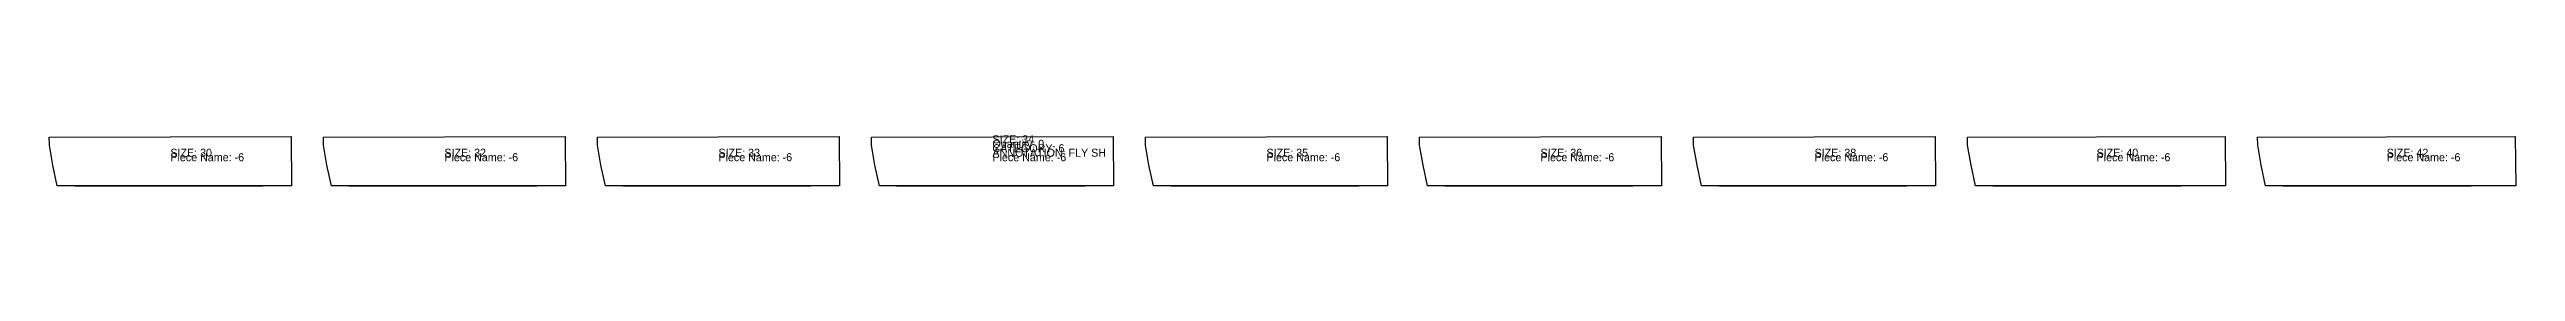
# Model space of a CAD drawing. Extents: x 0 to 2576, y 0 to 49.
# Drawn here: x 1689.4 to 1766.4, y 0 to 1.6 of the extents above; entities that cross this region are included whole.
import ezdxf

# ---------------------------------------------------------------- set-up
doc = ezdxf.new("R2010")
doc.units = 0

# ---------------------------------------------------------------- blocks, each defined once
blk = doc.blocks.new('1111-6_30')
at = {"layer": '1'}
blk.add_lwpolyline([(0.2497, 0), (0.1095, 0.6498), (0.002, 1.2726), (0, 1.5134), (7.5497, 1.5354), (7.5604, 0), (0.2497, 0)], dxfattribs=at)
at = {"layer": '5'}
blk.add_line((0.792, -0.0003), (6.6667, -0.0003), dxfattribs=at)
at = {"layer": '6'}
blk.add_line((7.5604, 0), (0.2497, 0), dxfattribs=at)
at = {"layer": '7'}
blk.add_line((0.792, -0.0003), (6.6667, -0.0003), dxfattribs=at)
at = {"layer": '1'}
for s, p in [('SIZE: 30', (3.7802, 0.9077)), ('Piece Name: -6', (3.7802, 0.7677))]:
    blk.add_text(s, height=0.25, dxfattribs=at).set_placement(p)
blk = doc.blocks.new('1111-6_32')
at = {"layer": '1'}
blk.add_lwpolyline([(0.2497, 0), (0.1095, 0.6498), (0.002, 1.2726), (0, 1.5134), (7.5497, 1.5354), (7.5604, 0), (0.2497, 0)], dxfattribs=at)
at = {"layer": '5'}
blk.add_line((0.792, -0.0003), (6.6667, -0.0003), dxfattribs=at)
at = {"layer": '6'}
blk.add_line((7.5604, 0), (0.2497, 0), dxfattribs=at)
at = {"layer": '7'}
blk.add_line((0.792, -0.0003), (6.6667, -0.0003), dxfattribs=at)
at = {"layer": '1'}
for s, p in [('SIZE: 32', (3.7802, 0.9077)), ('Piece Name: -6', (3.7802, 0.7677))]:
    blk.add_text(s, height=0.25, dxfattribs=at).set_placement(p)
blk = doc.blocks.new('1111-6_33')
at = {"layer": '1'}
blk.add_lwpolyline([(0.2497, 0), (0.1095, 0.6498), (0.002, 1.2726), (0, 1.5134), (7.5497, 1.5354), (7.5604, 0), (0.2497, 0)], dxfattribs=at)
at = {"layer": '5'}
blk.add_line((0.792, -0.0003), (6.6667, -0.0003), dxfattribs=at)
at = {"layer": '6'}
blk.add_line((7.5604, 0), (0.2497, 0), dxfattribs=at)
at = {"layer": '7'}
blk.add_line((0.792, -0.0003), (6.6667, -0.0003), dxfattribs=at)
at = {"layer": '1'}
for s, p in [('SIZE: 33', (3.7802, 0.9077)), ('Piece Name: -6', (3.7802, 0.7677))]:
    blk.add_text(s, height=0.25, dxfattribs=at).set_placement(p)
blk = doc.blocks.new('1111-6_34')
at = {"layer": '1'}
blk.add_lwpolyline([(0.2497, 0), (0.1095, 0.6498), (0.002, 1.2726), (0, 1.5134), (7.5497, 1.5354), (7.5604, 0), (0.2497, 0)], dxfattribs=at)
at = {"layer": '2'}
for p in [(0.792, -0.0003), (6.6667, -0.0003)]:
    blk.add_point(p, dxfattribs=at)
at = {"layer": '5'}
blk.add_line((0.792, -0.0003), (6.6667, -0.0003), dxfattribs=at)
at = {"layer": '6'}
blk.add_line((7.5604, 0), (0.2497, 0), dxfattribs=at)
at = {"layer": '7'}
blk.add_line((0.792, -0.0003), (6.6667, -0.0003), dxfattribs=at)
at = {"layer": '1'}
for s, p in [('SIZE: 34', (3.7802, 1.3277)), ('ANNOTATION: FLY SH', (3.7802, 0.9077)), ('Quantity: 0', (3.7802, 1.1877)), ('CATEGORY: 6', (3.7802, 1.0477)), ('Piece Name: -6', (3.7802, 0.7677))]:
    blk.add_text(s, height=0.25, dxfattribs=at).set_placement(p)
blk = doc.blocks.new('1111-6_35')
at = {"layer": '1'}
blk.add_lwpolyline([(0.2497, 0), (0.1095, 0.6498), (0.002, 1.2726), (0, 1.5134), (7.5497, 1.5354), (7.5604, 0), (0.2497, 0)], dxfattribs=at)
at = {"layer": '5'}
blk.add_line((0.792, -0.0003), (6.6667, -0.0003), dxfattribs=at)
at = {"layer": '6'}
blk.add_line((7.5604, 0), (0.2497, 0), dxfattribs=at)
at = {"layer": '7'}
blk.add_line((0.792, -0.0003), (6.6667, -0.0003), dxfattribs=at)
at = {"layer": '1'}
for s, p in [('SIZE: 35', (3.7802, 0.9077)), ('Piece Name: -6', (3.7802, 0.7677))]:
    blk.add_text(s, height=0.25, dxfattribs=at).set_placement(p)
blk = doc.blocks.new('1111-6_36')
at = {"layer": '1'}
blk.add_lwpolyline([(0.2497, 0), (0.1095, 0.6498), (0.002, 1.2726), (0, 1.5134), (7.5497, 1.5354), (7.5604, 0), (0.2497, 0)], dxfattribs=at)
at = {"layer": '5'}
blk.add_line((0.792, -0.0003), (6.6667, -0.0003), dxfattribs=at)
at = {"layer": '6'}
blk.add_line((7.5604, 0), (0.2497, 0), dxfattribs=at)
at = {"layer": '7'}
blk.add_line((0.792, -0.0003), (6.6667, -0.0003), dxfattribs=at)
at = {"layer": '1'}
for s, p in [('SIZE: 36', (3.7802, 0.9077)), ('Piece Name: -6', (3.7802, 0.7677))]:
    blk.add_text(s, height=0.25, dxfattribs=at).set_placement(p)
blk = doc.blocks.new('1111-6_38')
at = {"layer": '1'}
blk.add_lwpolyline([(0.2497, 0), (0.1095, 0.6498), (0.002, 1.2726), (0, 1.5134), (7.5497, 1.5354), (7.5604, 0), (0.2497, 0)], dxfattribs=at)
at = {"layer": '5'}
blk.add_line((0.792, -0.0003), (6.6667, -0.0003), dxfattribs=at)
at = {"layer": '6'}
blk.add_line((7.5604, 0), (0.2497, 0), dxfattribs=at)
at = {"layer": '7'}
blk.add_line((0.792, -0.0003), (6.6667, -0.0003), dxfattribs=at)
at = {"layer": '1'}
for s, p in [('SIZE: 38', (3.7802, 0.9077)), ('Piece Name: -6', (3.7802, 0.7677))]:
    blk.add_text(s, height=0.25, dxfattribs=at).set_placement(p)
blk = doc.blocks.new('1111-6_40')
at = {"layer": '1'}
blk.add_lwpolyline([(0.2497, 0), (0.1095, 0.6498), (0.002, 1.2726), (0, 1.5134), (8.0497, 1.5354), (8.0604, 0), (0.2497, 0)], dxfattribs=at)
at = {"layer": '5'}
blk.add_line((0.792, -0.0003), (6.6667, -0.0003), dxfattribs=at)
at = {"layer": '6'}
blk.add_line((8.0604, 0), (0.2497, 0), dxfattribs=at)
at = {"layer": '7'}
blk.add_line((0.792, -0.0003), (6.6667, -0.0003), dxfattribs=at)
at = {"layer": '1'}
for s, p in [('SIZE: 40', (4.0302, 0.9077)), ('Piece Name: -6', (4.0302, 0.7677))]:
    blk.add_text(s, height=0.25, dxfattribs=at).set_placement(p)
blk = doc.blocks.new('1111-6_42')
at = {"layer": '1'}
blk.add_lwpolyline([(0.2497, 0), (0.1095, 0.6498), (0.002, 1.2726), (0, 1.5134), (8.0497, 1.5354), (8.0604, 0), (0.2497, 0)], dxfattribs=at)
at = {"layer": '5'}
blk.add_line((0.792, -0.0003), (6.6667, -0.0003), dxfattribs=at)
at = {"layer": '6'}
blk.add_line((8.0604, 0), (0.2497, 0), dxfattribs=at)
at = {"layer": '7'}
blk.add_line((0.792, -0.0003), (6.6667, -0.0003), dxfattribs=at)
at = {"layer": '1'}
for s, p in [('SIZE: 42', (4.0302, 0.9077)), ('Piece Name: -6', (4.0302, 0.7677))]:
    blk.add_text(s, height=0.25, dxfattribs=at).set_placement(p)

msp = doc.modelspace()

# ---------------------------------------------------------------- block references
at = {"layer": '1'}
for name, p in [('1111-6_34', (1715.0756, 0)), ('1111-6_30', (1689.3944, 0)), ('1111-6_32', (1697.9548, 0)), ('1111-6_33', (1706.5152, 0)), ('1111-6_35', (1723.636, 0)), ('1111-6_36', (1732.1964, 0)), ('1111-6_38', (1740.7568, 0)), ('1111-6_40', (1749.3172, 0)), ('1111-6_42', (1758.3776, 0))]:
    msp.add_blockref(name, p, dxfattribs=at)

doc.saveas('drawing.dxf')
